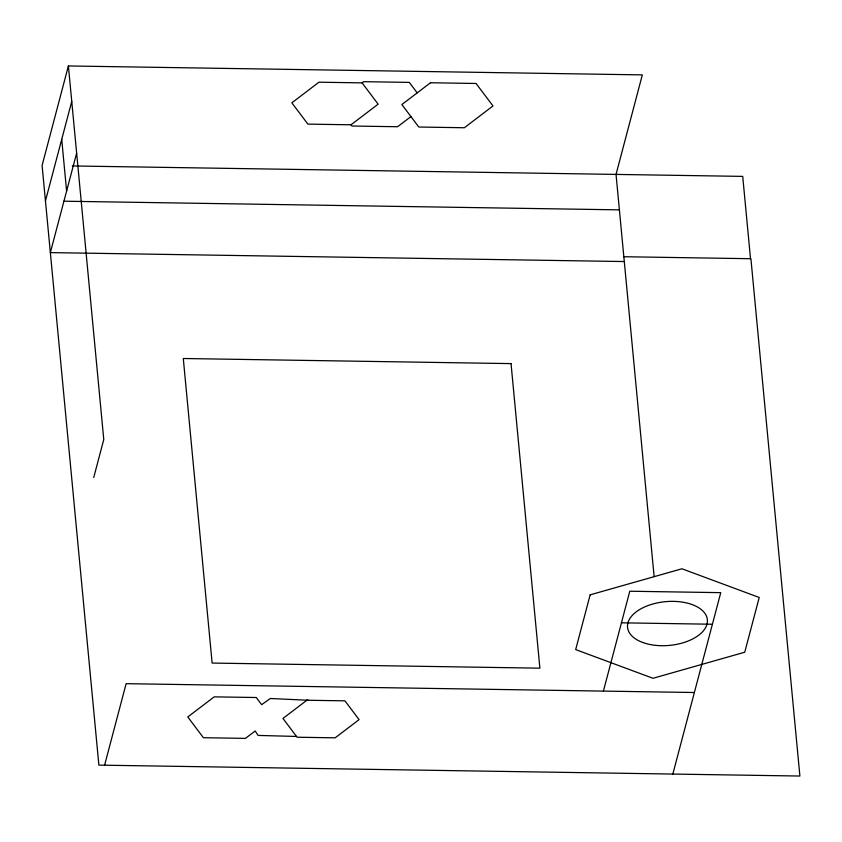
<?xml version="1.0" encoding="UTF-8"?>
<svg xmlns="http://www.w3.org/2000/svg" width="842" height="842" viewBox="0 0 842 842"><rect width="100%" height="100%" fill="white"/><g stroke="black" fill="none" stroke-linecap="round" stroke-linejoin="round"><path stroke-width="1.26" d="M654.129 576.633L616.039 174.42L642.33 74.896L68.391 65.96L42.1 165.474L98.882 765.125L799.9 776.04L750.906 258.715L623.838 256.726M45.457 200.922L71.749 101.408M76.643 153.097L50.352 252.611L624.29 261.546M93.736 477.488L103.766 439.513L68.391 65.96M104.597 765.21L126.132 683.672L694.366 692.513M603.398 691.103L629.784 591.231L720.752 592.652L672.832 774.061M362.092 82.874L378.132 104.166L351.019 124.795L307.888 124.121L291.848 102.829L318.96 82.2L362.092 82.874L363.67 81.685L409.307 82.39L417.2 92.873M410.938 116.585L397.592 126.732L351.956 126.026L351.019 124.795M296.51 736.445L258.136 735.434L255.168 730.993L245.464 738.371L203.406 737.718L187.777 716.963L214.205 696.86L256.252 697.513L261.641 704.67L270.345 698.492L308.467 700.27M72.307 165.948L742.718 176.388L750.517 258.704M63.845 201.206L619.396 209.858M621.449 622.817L712.416 624.238M61.719 139.372L66.613 191.06M590.147 594.841L575.686 649.592L652.982 678.284L744.749 652.224L759.221 597.473L681.915 568.782L590.147 594.841M430.494 82.758L401.866 104.534L418.8 127.026L464.363 127.742L492.991 105.955L476.056 83.474L430.494 82.758M306.877 700.249L282.954 718.437L297.1 737.224L335.158 737.824L359.081 719.626L344.936 700.839L306.877 700.249M511.041 363.607L183.293 358.503L212.131 663.064L539.89 668.169L511.041 363.607M642.604 642.435A40.1 21.966 -5.4 0 0 706.996 624.154A40.1 21.966 -5.4 0 0 652.75 604.019A40.1 21.966 -5.4 0 0 642.604 642.435"/></g></svg>
